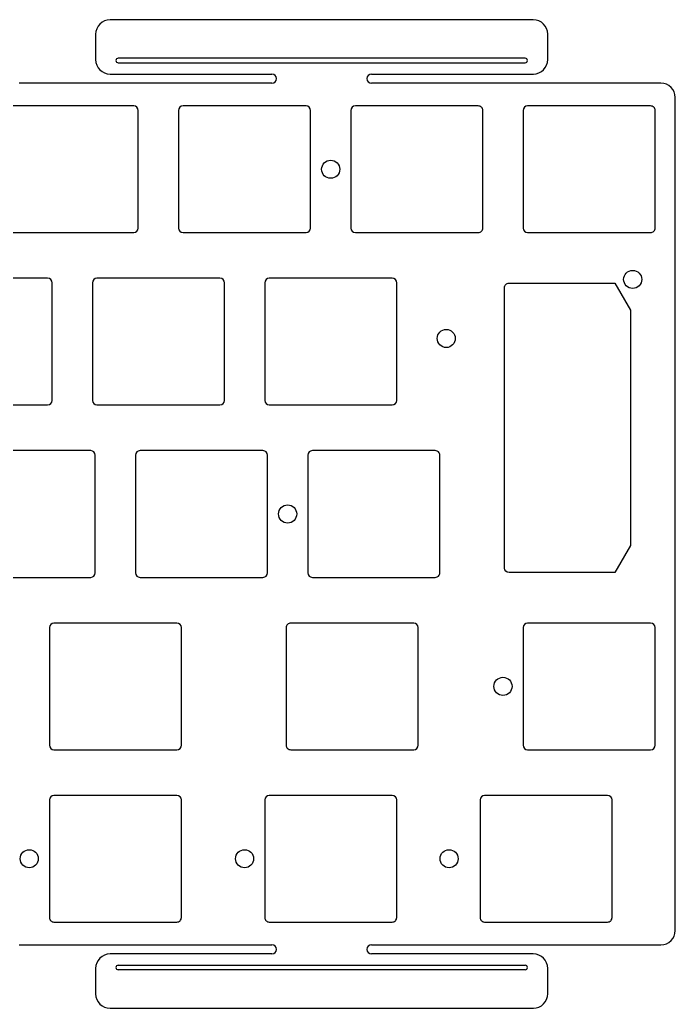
# Model space of a CAD drawing. Header units: millimetres. Extents: x -10 to 276, y -93 to 17.
# Drawn here: x 203.7 to 276.2, y -92.7 to 16.5 of the extents above; entities that cross this region are included whole.
import ezdxf

# ---------------------------------------------------------------- set-up
doc = ezdxf.new("R2010")
doc.units = ezdxf.units.MM
doc.layers.get('0').update_dxf_attribs({"linetype": 'CONTINUOUS'})
doc.layers.add('BLACK', color=7, linetype='CONTINUOUS')
doc.layers.add('Edge.Cuts', color=53, linetype='CONTINUOUS')

msp = doc.modelspace()

# ---------------------------------------------------------------- linework, layer by layer
for points in [[(240.35, 6.5), (240.35, -6.5, 0.4142123908), (240.85, -7), (254.45, -7, 0.4142135624), (254.95, -6.5), (254.95, 6.5, 0.4142135624), (254.45, 7), (240.85, 7, 0.4142123908)], [(259.4, 6.5), (259.4, -6.5, 0.4142123908), (259.9, -7), (273.5, -7, 0.4142135624), (274, -6.5), (274, 6.5, 0.4142135624), (273.5, 7), (259.9, 7, 0.4142123908)], [(257.34375, -44.075), (257.34375, -13.075, -0.4142135624), (257.84375, -12.575), (269.56175, -12.575), (271.29375, -15.575), (271.29375, -41.575), (269.56175, -44.575), (257.84375, -44.575, -0.4142123908)], [(235.59375, -31.6), (235.59375, -44.6, 0.4142123908), (236.09375, -45.1), (249.69375, -45.1, 0.4142135624), (250.19375, -44.6), (250.19375, -31.6, 0.4142135624), (249.69375, -31.1), (236.09375, -31.1, 0.4142123908)]]:
    msp.add_lwpolyline(points, format="xyb", close=True)
for centre in [(238.125, 0), (271.51875, -12.175), (233.3625, -38.1)]:
    msp.add_circle(centre, 1)
at = {"layer": 'BLACK', "linetype": 'Continuous'}
for p, q in [((260.5299, 16.525), (213.729918, 16.525)), ((212.129918, 14.925), (212.129918, 12.117411)), ((262.129918, 12.125), (262.129918, 14.925)), ((259.6299, 12.275), (214.6299, 12.275)), ((214.6299, 11.775), (259.6299, 11.775)), ((213.7299, 10.525), (231.6299, 10.525)), ((242.6299, 10.525), (260.537275, 10.525)), ((231.6299, 9.525), (203.690975, 9.525)), ((274.625, 9.525), (242.6299, 9.525)), ((276.225, -84.125), (276.225, 7.925)), ((216.35, 7), (202.75, 7)), ((235.4, 7), (221.8, 7)), ((216.85, -6.5), (216.85, 6.5)), ((221.3, 6.5), (221.3, -6.5)), ((235.9, -6.5), (235.9, 6.5)), ((202.75, -7), (216.35, -7)), ((221.8, -7), (235.4, -7)), ((206.825, -12.05), (193.225, -12.05)), ((207.325, -25.55), (207.325, -12.55)), ((211.775, -12.55), (211.775, -25.55)), ((225.875, -12.05), (212.275, -12.05)), ((226.375, -25.55), (226.375, -12.55)), ((230.825, -12.55), (230.825, -25.55)), ((244.925, -12.05), (231.325, -12.05)), ((245.425, -25.55), (245.425, -12.55)), ((193.225, -26.05), (206.825, -26.05)), ((212.275, -26.05), (225.875, -26.05)), ((231.325, -26.05), (244.925, -26.05)), ((211.5875, -31.1), (197.9875, -31.1)), ((212.0875, -44.6), (212.0875, -31.6)), ((216.5375, -31.6), (216.5375, -44.6)), ((230.6375, -31.1), (217.0375, -31.1)), ((231.1375, -44.6), (231.1375, -31.6)), ((197.9875, -45.1), (211.5875, -45.1)), ((217.0375, -45.1), (230.6375, -45.1)), ((221.1125, -50.15), (207.5125, -50.15)), ((247.306162, -50.152051), (233.70625, -50.152051)), ((273.497462, -50.152003), (259.897462, -50.152003)), ((207.0125, -50.65), (207.0125, -63.65)), ((221.6125, -63.65), (221.6125, -50.65)), ((233.20625, -50.652003), (233.20625, -63.652051)), ((247.80625, -63.651903), (247.80625, -50.644041)), ((259.397462, -50.652003), (259.397462, -63.652003)), ((273.997462, -63.652003), (273.997462, -50.652003)), ((207.5125, -64.15), (221.1125, -64.15)), ((233.706262, -64.152051), (247.312407, -64.152051)), ((259.897462, -64.152003), (273.497462, -64.152003)), ((203.690975, -85.725), (231.6299, -85.725)), ((242.6299, -85.725), (274.625, -85.725)), ((231.6299, -86.725), (213.729918, -86.725)), ((260.5299, -86.725), (242.6299, -86.725)), ((212.129918, -88.325), (212.129918, -91.132375)), ((214.6299, -87.975), (259.6299, -87.975)), ((259.6299, -88.475), (214.6299, -88.475)), ((262.129918, -91.125), (262.129918, -88.325)), ((213.7299, -92.725), (260.537489, -92.725))]:
    msp.add_line(p, q, dxfattribs=at)
at = {"layer": 'BLACK'}
for centre in [(250.9012, -18.7), (257.175, -57.15)]:
    msp.add_circle(centre, 1, dxfattribs=at)
for centre, radius, start, end in [((213.7299, 14.925), 1.599982, 89.99935542, 180), ((260.5299, 14.925), 1.6, 0, 90), ((213.7299, 12.125), 1.6, 180.27176206, 270), ((214.6299, 12.025), 0.25, 90, 270), ((259.6299, 12.025), 0.25, 270, 90), ((260.5299, 12.125), 1.600018, 270.26409586, 0), ((231.6299, 10.025), 0.5, 270, 90), ((242.6299, 10.025), 0.5, 90, 270), ((274.625, 7.925), 1.6, 0, 90), ((216.35, 6.5), 0.5, 0, 90), ((221.8, 6.5), 0.5, 90, 180), ((235.4, 6.5), 0.5, 0, 90), ((216.35, -6.5), 0.5, 270, 0), ((221.8, -6.5), 0.5, 180, 270), ((235.4, -6.5), 0.5, 270, 0), ((206.825, -12.55), 0.5, 0, 90), ((212.275, -12.55), 0.5, 90, 180), ((225.875, -12.55), 0.5, 0, 90), ((231.325, -12.55), 0.5, 90, 180), ((244.925, -12.55), 0.5, 0, 90), ((206.825, -25.55), 0.5, 270, 0), ((212.275, -25.55), 0.5, 180, 270), ((225.875, -25.55), 0.5, 270, 0), ((231.325, -25.55), 0.5, 180, 270), ((244.925, -25.55), 0.5, 270, 0), ((211.5875, -31.6), 0.5, 0, 90), ((217.0375, -31.6), 0.5, 90, 180), ((230.6375, -31.6), 0.5, 0, 90), ((211.5875, -44.6), 0.5, 270, 0), ((217.0375, -44.6), 0.5, 180, 270), ((230.6375, -44.6), 0.5, 270, 0), ((207.5125, -50.65), 0.5, 90, 180), ((221.1125, -50.65), 0.5, 0, 90), ((233.706162, -50.652003), 0.499912, 89.98991497, 180), ((247.306162, -50.652203), 0.500152, 0.9350487, 90), ((259.897462, -50.652003), 0.5, 90, 180), ((273.497462, -50.652003), 0.5, 0, 90), ((207.5125, -63.65), 0.5, 180, 270), ((221.1125, -63.65), 0.5, 270, 0), ((233.706262, -63.652103), 0.499948, 179.99404138, 270), ((247.306062, -63.651903), 0.500188, 270.7268293, 0), ((259.897462, -63.652003), 0.5, 180, 270), ((273.497462, -63.652003), 0.5, 270, 0), ((274.625, -84.125), 1.6, 270, 0), ((231.6299, -86.225), 0.5, 270, 90), ((242.6299, -86.225), 0.5, 90, 270), ((213.7299, -88.325), 1.599982, 89.99935542, 180), ((260.5299, -88.325), 1.6, 0, 90), ((214.6299, -88.225), 0.25, 90, 270), ((259.6299, -88.225), 0.25, 270, 90), ((213.7299, -91.125), 1.6, 180.26409883, 270), ((260.5299, -91.125), 1.600018, 270.27175901, 0)]:
    msp.add_arc(centre, radius, start, end, dxfattribs=at)
at = {"layer": 'Edge.Cuts', "linetype": 'CONTINUOUS'}
for p, q in [((207.0125, -69.7), (207.0125, -82.7)), ((221.1125, -69.2), (207.5125, -69.2)), ((221.6125, -82.7), (221.6125, -69.7)), ((230.825, -69.7), (230.825, -82.7)), ((244.925, -69.2), (231.325, -69.2)), ((245.425, -82.7), (245.425, -69.7)), ((254.6375, -69.7), (254.6375, -82.7)), ((268.7375, -69.2), (255.1375, -69.2)), ((269.2375, -82.7), (269.2375, -69.7)), ((207.5125, -83.2), (221.1125, -83.2)), ((231.325, -83.2), (244.925, -83.2)), ((255.1375, -83.2), (268.7375, -83.2))]:
    msp.add_line(p, q, dxfattribs=at)
at = {"layer": 'Edge.Cuts'}
for centre in [(204.7875, -76.2), (228.6, -76.2), (251.221875, -76.2)]:
    msp.add_circle(centre, 1, dxfattribs=at)
for centre, radius, start, end in [((207.512522, -69.700041), 0.500022, 90.00252081, 179.99530195), ((221.112522, -69.700041), 0.500041, 0.00469846, 90.00252081), ((231.325022, -69.700041), 0.500022, 90.00252081, 179.99530195), ((244.925022, -69.700041), 0.500041, 0.00469846, 90.00252081), ((255.137522, -69.700041), 0.500022, 90.00252081, 179.99530195), ((268.737522, -69.700041), 0.500041, 0.00469846, 90.00252081), ((207.512522, -82.700041), 0.499959, -180.00469805, -90.00252122), ((221.112522, -82.700041), 0.499978, -90.00252122, 0.00469846), ((231.325022, -82.700041), 0.499959, -180.00469805, -90.00252122), ((244.925022, -82.700041), 0.499978, -90.00252122, 0.00469846), ((255.137522, -82.700041), 0.499959, -180.00469805, -90.00252122), ((268.737522, -82.700041), 0.499978, -90.00252122, 0.00469846)]:
    msp.add_arc(centre, radius, start, end, dxfattribs=at)

doc.saveas('drawing.dxf')
